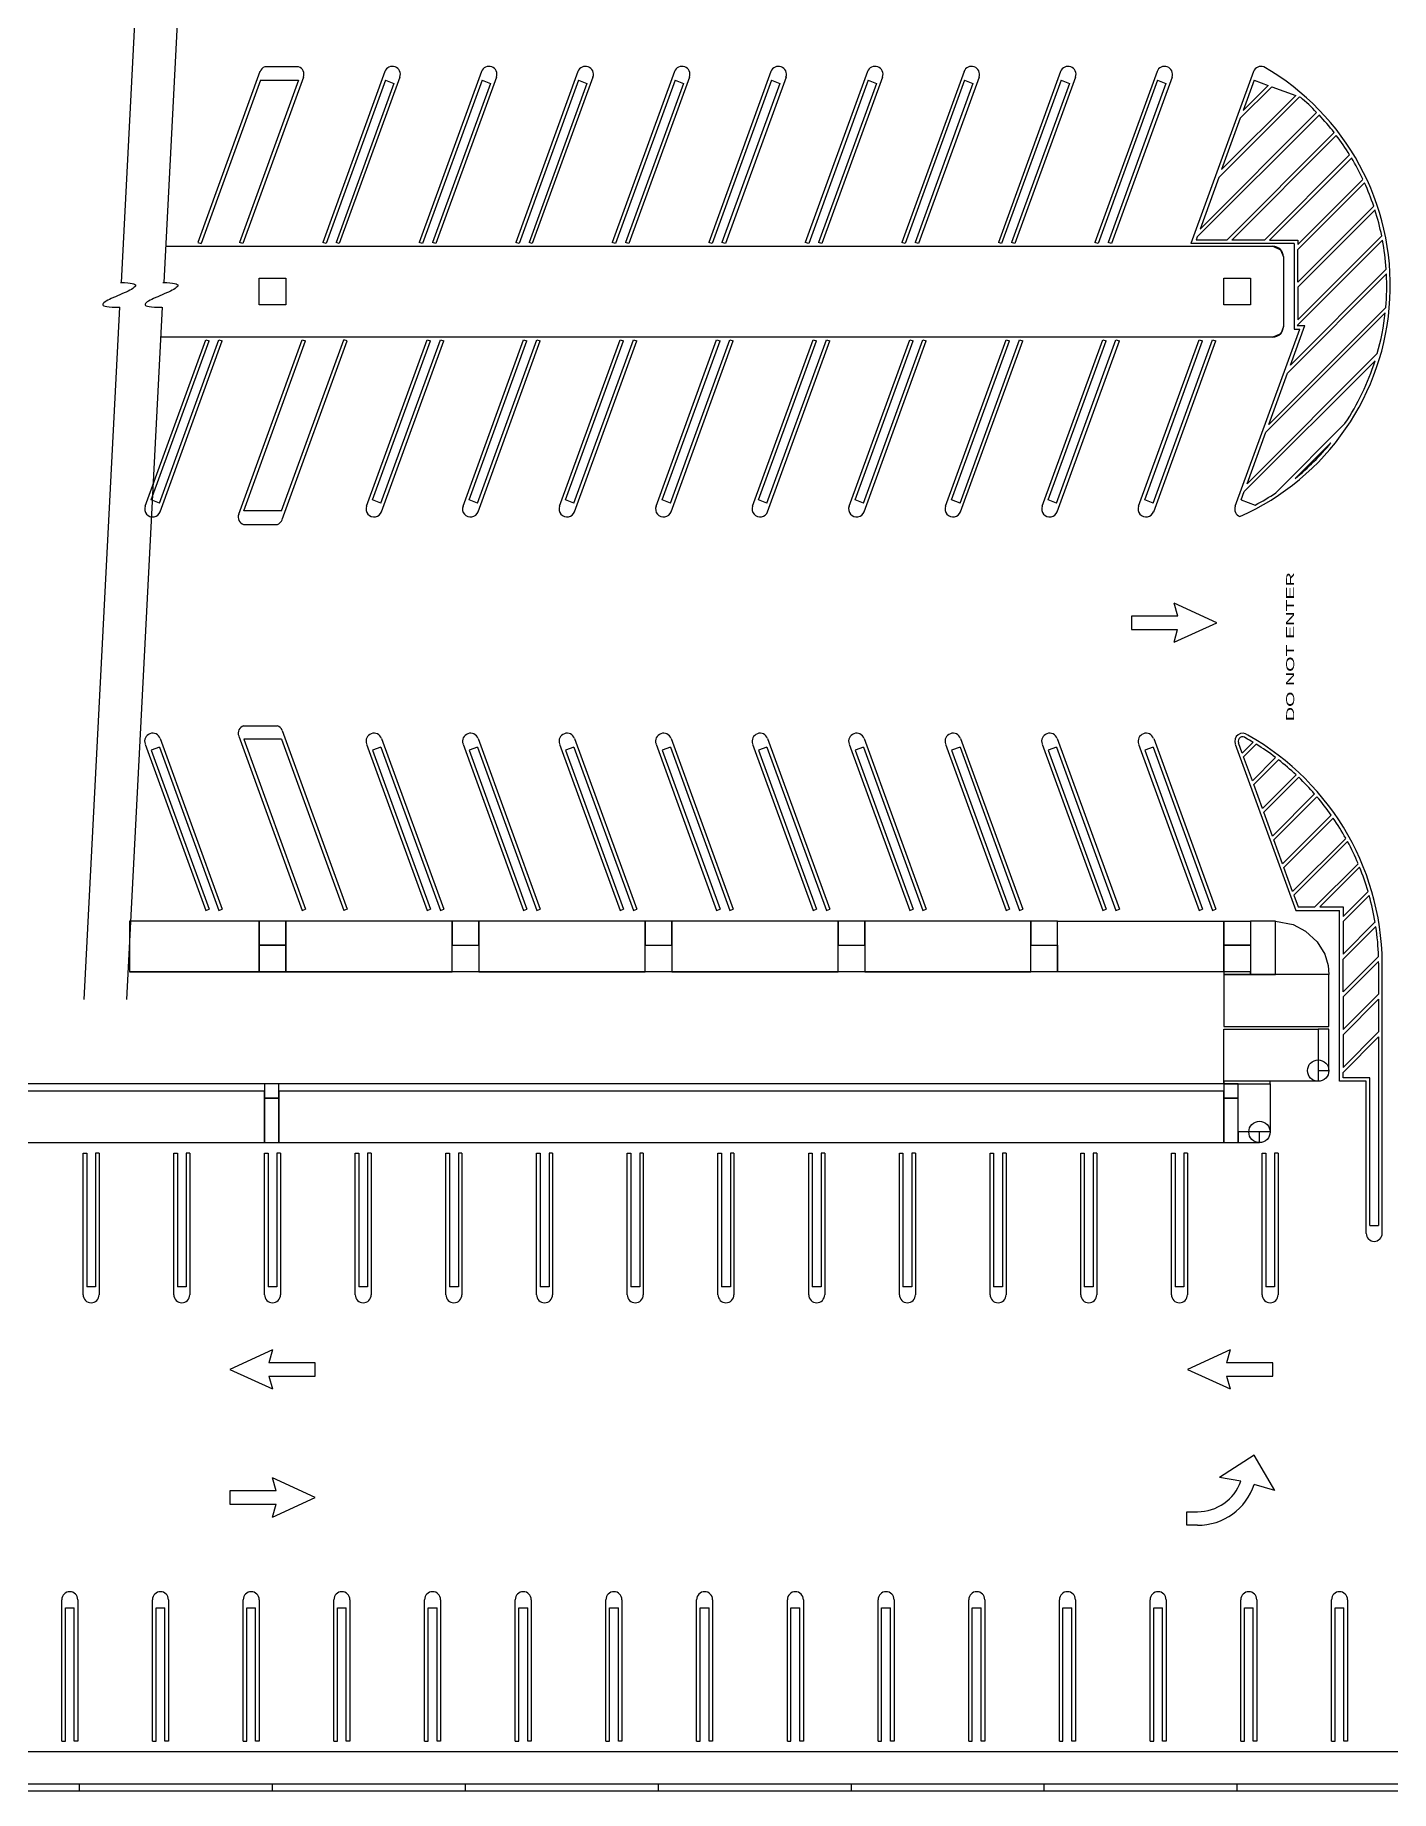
# Model space of a CAD drawing. Header units: inches. Extents: x -24 to 5079, y -276 to 4275.
# Drawn here: x 1509 to 3034, y -24 to 1951 of the extents above; entities that cross this region are included whole.
import ezdxf

# ---------------------------------------------------------------- set-up
doc = ezdxf.new("R2010")
doc.units = ezdxf.units.IN
doc.header["$LTSCALE"] = 10
doc.header["$MEASUREMENT"] = 0
for name, color, linetype in [('A-COLS', 5, 'CONTINUOUS'), ('A-FLOR', 3, 'CONTINUOUS'), ('A-WALL', 5, 'CONTINUOUS')]:
    doc.layers.add(name, color=color, linetype=linetype)
doc.styles.add('WDI-04', font='WDI-04.shx', dxfattribs={"width": 0.9})

msp = doc.modelspace()

# ---------------------------------------------------------------- linework, layer by layer
at = {"layer": 'A-COLS'}
for p, q in [((1761, 1647, 0.5), (1761, 1677, 0.5)), ((1761, 1677, 0.5), (1791, 1677, 0.5)), ((1791, 1677, 0.5), (1791, 1647, 0.5)), ((2846, 1647, 0.5), (2846, 1677, 0.5)), ((2846, 1677, 0.5), (2876, 1677, 0.5)), ((2876, 1677, 0.5), (2876, 1647, 0.5)), ((1791, 1647, 0.5), (1761, 1647, 0.5)), ((2876, 1647, 0.5), (2846, 1647, 0.5)), ((1791, 927, 0.5), (1761, 927, 0.5)), ((1761, 927, 0.5), (1761, 897, 0.5)), ((1791, 897, 0.5), (1791, 927, 0.5)), ((1978, 897, 0.5), (1978, 927, 0.5)), ((1978, 927, 0.5), (2008, 927, 0.5)), ((2008, 927, 0.5), (2008, 897, 0.5)), ((2195, 897, 0.5), (2195, 927, 0.5)), ((2195, 927, 0.5), (2225, 927, 0.5)), ((2225, 927, 0.5), (2225, 897, 0.5)), ((2412, 897, 0.5), (2412, 927, 0.5)), ((2412, 927, 0.5), (2442, 927, 0.5)), ((2442, 927, 0.5), (2442, 897, 0.5)), ((2629, 897, 0.5), (2629, 927, 0.5)), ((2629, 927, 0.5), (2659, 927, 0.5)), ((2659, 927, 0.5), (2659, 897, 0.5)), ((2846, 897, 0.5), (2846, 927, 0.5)), ((2846, 927, 0.5), (2876, 927, 0.5)), ((2876, 927, 0.5), (2876, 897, 0.5)), ((1761, 897, 0.5), (1791, 897, 0.5)), ((2008, 897, 0.5), (1978, 897, 0.5)), ((2225, 897, 0.5), (2195, 897, 0.5)), ((2442, 897, 0.5), (2412, 897, 0.5)), ((2659, 897, 0.5), (2629, 897, 0.5)), ((2876, 897, 0.5), (2846, 897, 0.5)), ((1783, 771, 0.5), (1767, 771, 0.5)), ((1767, 771, 0.5), (1767, 755, 0.5)), ((1783, 771, 0.5), (1767, 771, 0.5)), ((1767, 771, 0.5), (1767, 755, 0.5)), ((1783, 755, 0.5), (1783, 771, 0.5)), ((1783, 755, 0.5), (1783, 771, 0.5)), ((2862, 771, 0.5), (2846, 771, 0.5)), ((2846, 771, 0.5), (2846, 755, 0.5)), ((2862, 771, 0.5), (2846, 771, 0.5)), ((2846, 771, 0.5), (2846, 755, 0.5)), ((2862, 755, 0.5), (2862, 771, 0.5)), ((2862, 755, 0.5), (2862, 771, 0.5)), ((1767, 755, 0.5), (1783, 755, 0.5)), ((1767, 755, 0.5), (1783, 755, 0.5)), ((2846, 755, 0.5), (2862, 755, 0.5)), ((2846, 755, 0.5), (2862, 755, 0.5))]:
    msp.add_line(p, q, dxfattribs=at)
at = {"layer": 'A-FLOR'}
for p, q in [((1645.4, 2442.6, 0.5), (1605.8, 1672.3, 0.5)), ((1693.3, 2441.1, 0.5), (1653.8, 1672.2, 0.5)), ((1761.9, 1909.5, 0.5), (1692, 1717.4, 0.5)), ((1762.6, 1899.7, 0.5), (1695.8, 1716, 0.5)), ((1805.2, 1899.7, 0.5), (1738.8, 1717.4, 0.5)), ((1810.8, 1903.3, 0.5), (1742.6, 1716, 0.5)), ((1762.6, 1899.7, 0.5), (1805.2, 1899.7, 0.5)), ((1805.4, 1914.9, 0.5), (1767.3, 1914.9, 0.5)), ((1902.4, 1909.5, 0.5), (1832.5, 1717.4, 0.5)), ((1903.1, 1899.7, 0.5), (1836.2, 1716, 0.5)), ((1912.5, 1896.2, 0.5), (1847.4, 1717.4, 0.5)), ((1919.3, 1903.3, 0.5), (1851.1, 1716, 0.5)), ((1903.1, 1899.7, 0.5), (1912.5, 1896.2, 0.5)), ((2010.9, 1909.5, 0.5), (1941, 1717.4, 0.5)), ((2011.6, 1899.7, 0.5), (1944.8, 1716, 0.5)), ((2021, 1896.2, 0.5), (1955.9, 1717.4, 0.5)), ((2027.8, 1903.3, 0.5), (1959.7, 1716, 0.5)), ((2011.6, 1899.7, 0.5), (2021, 1896.2, 0.5)), ((2119.5, 1909.5, 0.5), (2049.6, 1717.4, 0.5)), ((2120.2, 1899.7, 0.5), (2053.3, 1716, 0.5)), ((2129.6, 1896.2, 0.5), (2064.5, 1717.4, 0.5)), ((2136.4, 1903.3, 0.5), (2068.2, 1716, 0.5)), ((2120.2, 1899.7, 0.5), (2129.6, 1896.2, 0.5)), ((2228, 1909.5, 0.5), (2158.1, 1717.4, 0.5)), ((2228.7, 1899.7, 0.5), (2161.9, 1716, 0.5)), ((2238.1, 1896.2, 0.5), (2173, 1717.4, 0.5)), ((2244.9, 1903.3, 0.5), (2176.8, 1716, 0.5)), ((2228.7, 1899.7, 0.5), (2238.1, 1896.2, 0.5)), ((2336.6, 1909.5, 0.5), (2266.7, 1717.4, 0.5)), ((2337.3, 1899.7, 0.5), (2270.4, 1716, 0.5)), ((2346.7, 1896.2, 0.5), (2281.5, 1717.4, 0.5)), ((2353.5, 1903.3, 0.5), (2285.3, 1716, 0.5)), ((2337.3, 1899.7, 0.5), (2346.7, 1896.2, 0.5)), ((2445.1, 1909.5, 0.5), (2375.2, 1717.4, 0.5)), ((2445.8, 1899.7, 0.5), (2379, 1716, 0.5)), ((2455.2, 1896.2, 0.5), (2390.1, 1717.4, 0.5)), ((2462, 1903.3, 0.5), (2393.9, 1716, 0.5)), ((2445.8, 1899.7, 0.5), (2455.2, 1896.2, 0.5)), ((2553.7, 1909.5, 0.5), (2483.7, 1717.4, 0.5)), ((2554.3, 1899.7, 0.5), (2487.5, 1716, 0.5)), ((2563.7, 1896.2, 0.5), (2498.6, 1717.4, 0.5)), ((2570.6, 1903.3, 0.5), (2502.4, 1716, 0.5)), ((2554.3, 1899.7, 0.5), (2563.7, 1896.2, 0.5)), ((2662.2, 1909.5, 0.5), (2592.3, 1717.4, 0.5)), ((2662.9, 1899.7, 0.5), (2596, 1716, 0.5)), ((2672.3, 1896.2, 0.5), (2607.2, 1717.4, 0.5)), ((2679.1, 1903.3, 0.5), (2610.9, 1716, 0.5)), ((2662.9, 1899.7, 0.5), (2672.3, 1896.2, 0.5)), ((2770.8, 1909.5, 0.5), (2700.8, 1717.4, 0.5)), ((2771.4, 1899.7, 0.5), (2704.6, 1716, 0.5)), ((2780.8, 1896.2, 0.5), (2715.7, 1717.4, 0.5)), ((2787.7, 1903.3, 0.5), (2719.5, 1716, 0.5)), ((2771.4, 1899.7, 0.5), (2780.8, 1896.2, 0.5)), ((2879.3, 1909.5, 0.5), (2808.9, 1716, 0.5)), ((2880, 1899.7, 0.5), (2867.7, 1865.9, 0.5)), ((2880, 1899.7, 0.5), (2895.7, 1893.9, 0.5)), ((2840.2, 1790.3, 0.5), (2931, 1881.1, 0.5)), ((2843.4, 1799.2, 0.5), (2926.9, 1882.6, 0.5)), ((2899.9, 1892.4, 0.5), (2864.4, 1857, 0.5)), ((2895.7, 1893.9, 0.5), (2867.7, 1865.9, 0.5)), ((2899.9, 1892.4, 0.5), (2926.9, 1882.6, 0.5)), ((2931, 1881.1, 0.5), (2932.1, 1880.7, 0.5)), ((2953, 1860.6, 0.5), (2815.9, 1723.6, 0.5)), ((2950.2, 1863.6, 0.5), (2819.1, 1732.4, 0.5)), ((2864.4, 1857, 0.5), (2843.4, 1799.2, 0.5)), ((2970, 1840.9, 0.5), (2849.1, 1720, 0.5)), ((2972.4, 1837.6, 0.5), (2854.8, 1720, 0.5)), ((2987.4, 1815.8, 0.5), (2891.5, 1720, 0.5)), ((2989.5, 1812.3, 0.5), (2897.2, 1720, 0.5)), ((2840.2, 1790.3, 0.5), (2819.1, 1732.4, 0.5)), ((3002.3, 1788.3, 0.5), (2929, 1715, 0.5)), ((3004.1, 1784.5, 0.5), (2929, 1709.4, 0.5)), ((3014.5, 1758.1, 0.5), (2929, 1672.6, 0.5)), ((3015.9, 1753.8, 0.5), (2929, 1667, 0.5)), ((2815.9, 1723.6, 0.5), (2814.6, 1720, 0.5)), ((2849.1, 1720, 0.5), (2814.6, 1720, 0.5)), ((2891.5, 1720, 0.5), (2854.8, 1720, 0.5)), ((2897.2, 1720, 0.5), (2929, 1720, 0.5)), ((3024.4, 1719.9, 0.5), (2928.5, 1624, 0.5)), ((3023.5, 1724.6, 0.5), (2929, 1630.2, 0.5)), ((2929, 1720, 0.5), (2929, 1715, 0.5)), ((1656.4, 1713, 0.5), (2901, 1713, 0.5)), ((1692, 1717.4, 0.5), (1695.8, 1716, 0.5)), ((1742.6, 1716, 0.5), (1738.8, 1717.4, 0.5)), ((1836.2, 1716, 0.5), (1832.5, 1717.4, 0.5)), ((1851.1, 1716, 0.5), (1847.4, 1717.4, 0.5)), ((1944.8, 1716, 0.5), (1941, 1717.4, 0.5)), ((1959.7, 1716, 0.5), (1955.9, 1717.4, 0.5)), ((2053.3, 1716, 0.5), (2049.6, 1717.4, 0.5)), ((2068.2, 1716, 0.5), (2064.5, 1717.4, 0.5)), ((2161.9, 1716, 0.5), (2158.1, 1717.4, 0.5)), ((2176.8, 1716, 0.5), (2173, 1717.4, 0.5)), ((2270.4, 1716, 0.5), (2266.7, 1717.4, 0.5)), ((2285.3, 1716, 0.5), (2281.5, 1717.4, 0.5)), ((2379, 1716, 0.5), (2375.2, 1717.4, 0.5)), ((2393.9, 1716, 0.5), (2390.1, 1717.4, 0.5)), ((2487.5, 1716, 0.5), (2483.7, 1717.4, 0.5)), ((2502.4, 1716, 0.5), (2498.6, 1717.4, 0.5)), ((2596, 1716, 0.5), (2592.3, 1717.4, 0.5)), ((2610.9, 1716, 0.5), (2607.2, 1717.4, 0.5)), ((2704.6, 1716, 0.5), (2700.8, 1717.4, 0.5)), ((2719.5, 1716, 0.5), (2715.7, 1717.4, 0.5)), ((2925, 1716, 0.5), (2808.9, 1716, 0.5)), ((2901, 1713, 0.5), (2909.6, 1709, 0.5)), ((2909.6, 1709, 0.5), (2913, 1701, 0.5)), ((2913, 1701, 0.5), (2913, 1623, 0.5)), ((2913, 1701, 0.5), (2913, 1623, 0.5)), ((2925, 1716, 0.5), (2925, 1620, 0.5)), ((2929, 1672.6, 0.5), (2929, 1709.4, 0.5)), ((3028.8, 1681.9, 0.5), (2917.4, 1570.5, 0.5)), ((3028.5, 1687.3, 0.5), (2920.7, 1579.4, 0.5)), ((2929, 1667, 0.5), (2929, 1630.2, 0.5)), ((1564.3, 865.8, 0.5), (1604.4, 1644.5, 0.5)), ((1612.3, 865.8, 0.5), (1652.4, 1644.5, 0.5)), ((2896.4, 1512.7, 0.5), (3028, 1644.3, 0.5)), ((2858.6, 1420.7, 0.5), (2931.2, 1620, 0.5)), ((2893.2, 1503.8, 0.5), (3027.4, 1638.1, 0.5)), ((2913, 1623, 0.5), (2909.9, 1614.7, 0.5)), ((2920.7, 1579.4, 0.5), (2936.9, 1624, 0.5)), ((2925, 1620, 0.5), (2931.2, 1620, 0.5)), ((2928.5, 1624, 0.5), (2936.9, 1624, 0.5)), ((1632.7, 1420.7, 0.5), (1700.9, 1608, 0.5)), ((1639.5, 1427.8, 0.5), (1704.6, 1606.6, 0.5)), ((1648.9, 1424.3, 0.5), (1715.8, 1608, 0.5)), ((1649.6, 1414.5, 0.5), (1719.5, 1606.6, 0.5)), ((2901, 1611, 0.5), (1651.2, 1611, 0.5)), ((1700.9, 1608, 0.5), (1704.6, 1606.6, 0.5)), ((1715.8, 1608, 0.5), (1719.5, 1606.6, 0.5)), ((1738, 1411.7, 0.5), (1809.4, 1608, 0.5)), ((1743.6, 1415.4, 0.5), (1813.2, 1606.6, 0.5)), ((1786.1, 1415.4, 0.5), (1856.2, 1608, 0.5)), ((1786.8, 1405.6, 0.5), (1860, 1606.6, 0.5)), ((1809.4, 1608, 0.5), (1813.2, 1606.6, 0.5)), ((1860, 1606.6, 0.5), (1856.2, 1608, 0.5)), ((1881.7, 1420.7, 0.5), (1949.9, 1608, 0.5)), ((1888.6, 1427.8, 0.5), (1953.7, 1606.6, 0.5)), ((1897.9, 1424.3, 0.5), (1964.8, 1608, 0.5)), ((1898.6, 1414.5, 0.5), (1968.6, 1606.6, 0.5)), ((1949.9, 1608, 0.5), (1953.7, 1606.6, 0.5)), ((1964.8, 1608, 0.5), (1968.6, 1606.6, 0.5)), ((1990.3, 1420.7, 0.5), (2058.4, 1608, 0.5)), ((1997.1, 1427.8, 0.5), (2062.2, 1606.6, 0.5)), ((2006.5, 1424.3, 0.5), (2073.3, 1608, 0.5)), ((2007.2, 1414.5, 0.5), (2077.1, 1606.6, 0.5)), ((2058.4, 1608, 0.5), (2062.2, 1606.6, 0.5)), ((2073.3, 1608, 0.5), (2077.1, 1606.6, 0.5)), ((2098.8, 1420.7, 0.5), (2167, 1608, 0.5)), ((2105.6, 1427.8, 0.5), (2170.7, 1606.6, 0.5)), ((2115, 1424.3, 0.5), (2181.9, 1608, 0.5)), ((2115.7, 1414.5, 0.5), (2185.6, 1606.6, 0.5)), ((2167, 1608, 0.5), (2170.7, 1606.6, 0.5)), ((2181.9, 1608, 0.5), (2185.6, 1606.6, 0.5)), ((2207.4, 1420.7, 0.5), (2275.5, 1608, 0.5)), ((2214.2, 1427.8, 0.5), (2279.3, 1606.6, 0.5)), ((2223.6, 1424.3, 0.5), (2290.4, 1608, 0.5)), ((2224.3, 1414.5, 0.5), (2294.2, 1606.6, 0.5)), ((2275.5, 1608, 0.5), (2279.3, 1606.6, 0.5)), ((2290.4, 1608, 0.5), (2294.2, 1606.6, 0.5)), ((2315.9, 1420.7, 0.5), (2384.1, 1608, 0.5)), ((2322.7, 1427.8, 0.5), (2387.8, 1606.6, 0.5)), ((2332.1, 1424.3, 0.5), (2399, 1608, 0.5)), ((2332.8, 1414.5, 0.5), (2402.7, 1606.6, 0.5)), ((2384.1, 1608, 0.5), (2387.8, 1606.6, 0.5)), ((2399, 1608, 0.5), (2402.7, 1606.6, 0.5)), ((2424.4, 1420.7, 0.5), (2492.6, 1608, 0.5)), ((2431.3, 1427.8, 0.5), (2496.4, 1606.6, 0.5)), ((2440.7, 1424.3, 0.5), (2507.5, 1608, 0.5)), ((2441.4, 1414.5, 0.5), (2511.3, 1606.6, 0.5)), ((2492.6, 1608, 0.5), (2496.4, 1606.6, 0.5)), ((2507.5, 1608, 0.5), (2511.3, 1606.6, 0.5)), ((2533, 1420.7, 0.5), (2601.2, 1608, 0.5)), ((2539.8, 1427.8, 0.5), (2604.9, 1606.6, 0.5)), ((2549.2, 1424.3, 0.5), (2616.1, 1608, 0.5)), ((2549.9, 1414.5, 0.5), (2619.8, 1606.6, 0.5)), ((2601.2, 1608, 0.5), (2604.9, 1606.6, 0.5)), ((2616.1, 1608, 0.5), (2619.8, 1606.6, 0.5)), ((2641.5, 1420.7, 0.5), (2709.7, 1608, 0.5)), ((2648.4, 1427.8, 0.5), (2713.5, 1606.6, 0.5)), ((2657.8, 1424.3, 0.5), (2724.6, 1608, 0.5)), ((2658.5, 1414.5, 0.5), (2728.4, 1606.6, 0.5)), ((2709.7, 1608, 0.5), (2713.5, 1606.6, 0.5)), ((2724.6, 1608, 0.5), (2728.4, 1606.6, 0.5)), ((2750.1, 1420.7, 0.5), (2818.3, 1608, 0.5)), ((2756.9, 1427.8, 0.5), (2822, 1606.6, 0.5)), ((2766.3, 1424.3, 0.5), (2833.2, 1608, 0.5)), ((2767, 1414.5, 0.5), (2836.9, 1606.6, 0.5)), ((2818.3, 1608, 0.5), (2822, 1606.6, 0.5)), ((2833.2, 1608, 0.5), (2836.9, 1606.6, 0.5)), ((2909.9, 1614.7, 0.5), (2901, 1611, 0.5)), ((3016, 1584.3, 0.5), (2868.9, 1437.1, 0.5)), ((3018.5, 1592.4, 0.5), (2872.1, 1446, 0.5)), ((2896.4, 1512.7, 0.5), (2917.4, 1570.5, 0.5)), ((2872.1, 1446, 0.5), (2893.2, 1503.8, 0.5)), ((2904.4, 1435.9, 0.5), (2982.1, 1513.6, 0.5)), ((2926.1, 1451.9, 0.5), (2966.1, 1491.9, 0.5)), ((1648.9, 1424.3, 0.5), (1639.5, 1427.8, 0.5)), ((1897.9, 1424.3, 0.5), (1888.6, 1427.8, 0.5)), ((2006.5, 1424.3, 0.5), (1997.1, 1427.8, 0.5)), ((2115, 1424.3, 0.5), (2105.6, 1427.8, 0.5)), ((2223.6, 1424.3, 0.5), (2214.2, 1427.8, 0.5)), ((2332.1, 1424.3, 0.5), (2322.7, 1427.8, 0.5)), ((2440.7, 1424.3, 0.5), (2431.3, 1427.8, 0.5)), ((2549.2, 1424.3, 0.5), (2539.8, 1427.8, 0.5)), ((2657.8, 1424.3, 0.5), (2648.4, 1427.8, 0.5)), ((2766.3, 1424.3, 0.5), (2756.9, 1427.8, 0.5)), ((2865.5, 1427.8, 0.5), (2868.9, 1437.1, 0.5)), ((2865.5, 1427.8, 0.5), (2881.3, 1422, 0.5)), ((1786.1, 1415.4, 0.5), (1743.6, 1415.4, 0.5)), ((1743.4, 1400.2, 0.5), (1781.4, 1400.2, 0.5)), ((2837.9, 1289.7, 0.5), (2790, 1311.7, 0.5)), ((2794, 1297.2, 0.5), (2790, 1311.7, 0.5)), ((2794, 1297.2, 0.5), (2741.9, 1297.2, 0.5)), ((2741.9, 1297.2, 0.5), (2741.9, 1282.2, 0.5)), ((2789.9, 1267.7, 0.5), (2837.9, 1289.7, 0.5)), ((2741.9, 1282.2, 0.5), (2793.9, 1282.2, 0.5)), ((2789.9, 1267.7, 0.5), (2793.9, 1282.2, 0.5)), ((1743.4, 1173.8, 0.5), (1781.4, 1173.8, 0.5)), ((1786.8, 1168.4, 0.5), (1860, 967.4, 0.5)), ((1632.7, 1153.3, 0.5), (1700.9, 966, 0.5)), ((1648.9, 1149.7, 0.5), (1639.5, 1146.2, 0.5)), ((1639.5, 1146.2, 0.5), (1704.6, 967.4, 0.5)), ((1648.9, 1149.7, 0.5), (1715.8, 966, 0.5)), ((1649.6, 1159.5, 0.5), (1719.5, 967.4, 0.5)), ((1738, 1162.3, 0.5), (1809.4, 966, 0.5)), ((1786.1, 1158.6, 0.5), (1743.6, 1158.6, 0.5)), ((1743.6, 1158.6, 0.5), (1813.2, 967.4, 0.5)), ((1786.1, 1158.6, 0.5), (1856.2, 966, 0.5)), ((1881.7, 1153.3, 0.5), (1949.9, 966, 0.5)), ((1897.9, 1149.7, 0.5), (1888.6, 1146.2, 0.5)), ((1888.6, 1146.2, 0.5), (1953.7, 967.4, 0.5)), ((1897.9, 1149.7, 0.5), (1964.8, 966, 0.5)), ((1898.6, 1159.5, 0.5), (1968.6, 967.4, 0.5)), ((1990.3, 1153.3, 0.5), (2058.4, 966, 0.5)), ((2006.5, 1149.7, 0.5), (1997.1, 1146.2, 0.5)), ((1997.1, 1146.2, 0.5), (2062.2, 967.4, 0.5)), ((2006.5, 1149.7, 0.5), (2073.3, 966, 0.5)), ((2007.2, 1159.5, 0.5), (2077.1, 967.4, 0.5)), ((2098.8, 1153.3, 0.5), (2167, 966, 0.5)), ((2115, 1149.7, 0.5), (2105.6, 1146.2, 0.5)), ((2105.6, 1146.2, 0.5), (2170.7, 967.4, 0.5)), ((2115, 1149.7, 0.5), (2181.9, 966, 0.5)), ((2115.7, 1159.5, 0.5), (2185.6, 967.4, 0.5)), ((2207.4, 1153.3, 0.5), (2275.5, 966, 0.5)), ((2223.6, 1149.7, 0.5), (2214.2, 1146.2, 0.5)), ((2214.2, 1146.2, 0.5), (2279.3, 967.4, 0.5)), ((2223.6, 1149.7, 0.5), (2290.4, 966, 0.5)), ((2224.3, 1159.5, 0.5), (2294.2, 967.4, 0.5)), ((2315.9, 1153.3, 0.5), (2384.1, 966, 0.5)), ((2332.1, 1149.7, 0.5), (2322.7, 1146.2, 0.5)), ((2322.7, 1146.2, 0.5), (2387.8, 967.4, 0.5)), ((2332.1, 1149.7, 0.5), (2399, 966, 0.5)), ((2332.8, 1159.5, 0.5), (2402.7, 967.4, 0.5)), ((2424.4, 1153.3, 0.5), (2492.6, 966, 0.5)), ((2440.7, 1149.7, 0.5), (2431.3, 1146.2, 0.5)), ((2431.3, 1146.2, 0.5), (2496.4, 967.4, 0.5)), ((2440.7, 1149.7, 0.5), (2507.5, 966, 0.5)), ((2441.4, 1159.5, 0.5), (2511.3, 967.4, 0.5)), ((2533, 1153.3, 0.5), (2601.2, 966, 0.5)), ((2549.2, 1149.7, 0.5), (2539.8, 1146.2, 0.5)), ((2539.8, 1146.2, 0.5), (2604.9, 967.4, 0.5)), ((2549.2, 1149.7, 0.5), (2616.1, 966, 0.5)), ((2549.9, 1159.5, 0.5), (2619.8, 967.4, 0.5)), ((2641.5, 1153.3, 0.5), (2709.7, 966, 0.5)), ((2657.8, 1149.7, 0.5), (2648.4, 1146.2, 0.5)), ((2648.4, 1146.2, 0.5), (2713.5, 967.4, 0.5)), ((2657.8, 1149.7, 0.5), (2724.6, 966, 0.5)), ((2658.5, 1159.5, 0.5), (2728.4, 967.4, 0.5)), ((2750.1, 1153.3, 0.5), (2818.3, 966, 0.5)), ((2766.3, 1149.7, 0.5), (2756.9, 1146.2, 0.5)), ((2756.9, 1146.2, 0.5), (2822, 967.4, 0.5)), ((2766.3, 1149.7, 0.5), (2833.2, 966, 0.5)), ((2767, 1159.5, 0.5), (2836.9, 967.4, 0.5)), ((2858.6, 1153.3, 0.5), (2926.8, 966, 0.5)), ((2866.7, 1143, 0.5), (2862.4, 1154.7, 0.5)), ((2866.7, 1143, 0.5), (2878.9, 1155.2, 0.5)), ((2868.2, 1138.8, 0.5), (2882.4, 1153, 0.5)), ((2878, 1111.9, 0.5), (2868.2, 1138.8, 0.5)), ((2878, 1111.9, 0.5), (2904.1, 1138, 0.5)), ((2879.5, 1107.7, 0.5), (2907.3, 1135.6, 0.5)), ((2889.3, 1080.8, 0.5), (2879.5, 1107.7, 0.5)), ((2927.2, 1118.6, 0.5), (2889.3, 1080.8, 0.5)), ((2930.1, 1115.9, 0.5), (2890.8, 1076.6, 0.5)), ((2948, 1097.1, 0.5), (2900.6, 1049.7, 0.5)), ((2950.6, 1094, 0.5), (2902.1, 1045.5, 0.5)), ((2900.6, 1049.7, 0.5), (2890.8, 1076.6, 0.5)), ((2966.7, 1073.3, 0.5), (2911.9, 1018.6, 0.5)), ((2969, 1070, 0.5), (2913.4, 1014.4, 0.5)), ((2983, 1047.2, 0.5), (2923.3, 987.5, 0.5)), ((2911.9, 1018.6, 0.5), (2902.1, 1045.5, 0.5)), ((2985, 1043.6, 0.5), (2924.8, 983.3, 0.5)), ((2923.3, 987.5, 0.5), (2913.4, 1014.4, 0.5)), ((2997, 1018.7, 0.5), (2948.2, 970, 0.5)), ((2998.6, 1014.7, 0.5), (2953.9, 970, 0.5)), ((3008.1, 987.5, 0.5), (2980, 959.3, 0.5)), ((2924.8, 983.3, 0.5), (2929.6, 970, 0.5)), ((2929.6, 970, 0.5), (2948.2, 970, 0.5)), ((2953.9, 970, 0.5), (2980, 970, 0.5)), ((3009.4, 983.1, 0.5), (2980, 953.7, 0.5)), ((2980, 970, 0.5), (2980, 959.3, 0.5)), ((1761, 954, 0.5), (1615, 954, 0.5)), ((1615, 954, 0.5), (1615, 897, 0.5)), ((1700.9, 966, 0.5), (1704.6, 967.4, 0.5)), ((1715.8, 966, 0.5), (1719.5, 967.4, 0.5)), ((1791, 954, 0.5), (1761, 954, 0.5)), ((1761, 954, 0.5), (1761, 927, 0.5)), ((1761, 897, 0.5), (1761, 954, 0.5)), ((1978, 954, 0.5), (1791, 954, 0.5)), ((1791, 954, 0.5), (1791, 897, 0.5)), ((1791, 927, 0.5), (1791, 954, 0.5)), ((1809.4, 966, 0.5), (1813.2, 967.4, 0.5)), ((1860, 967.4, 0.5), (1856.2, 966, 0.5)), ((1949.9, 966, 0.5), (1953.7, 967.4, 0.5)), ((1964.8, 966, 0.5), (1968.6, 967.4, 0.5)), ((2008, 954, 0.5), (1978, 954, 0.5)), ((1978, 954, 0.5), (1978, 927, 0.5)), ((1978, 897, 0.5), (1978, 954, 0.5)), ((2195, 954, 0.5), (2008, 954, 0.5)), ((2008, 954, 0.5), (2008, 897, 0.5)), ((2008, 927, 0.5), (2008, 954, 0.5)), ((2058.4, 966, 0.5), (2062.2, 967.4, 0.5)), ((2073.3, 966, 0.5), (2077.1, 967.4, 0.5)), ((2167, 966, 0.5), (2170.7, 967.4, 0.5)), ((2181.9, 966, 0.5), (2185.6, 967.4, 0.5)), ((2225, 954, 0.5), (2195, 954, 0.5)), ((2195, 954, 0.5), (2195, 927, 0.5)), ((2195, 897, 0.5), (2195, 954, 0.5)), ((2412, 954, 0.5), (2225, 954, 0.5)), ((2225, 954, 0.5), (2225, 897, 0.5)), ((2225, 927, 0.5), (2225, 954, 0.5)), ((2275.5, 966, 0.5), (2279.3, 967.4, 0.5)), ((2290.4, 966, 0.5), (2294.2, 967.4, 0.5)), ((2384.1, 966, 0.5), (2387.8, 967.4, 0.5)), ((2399, 966, 0.5), (2402.7, 967.4, 0.5)), ((2442, 954, 0.5), (2412, 954, 0.5)), ((2412, 954, 0.5), (2412, 927, 0.5)), ((2412, 897, 0.5), (2412, 954, 0.5)), ((2629, 954, 0.5), (2442, 954, 0.5)), ((2442, 954, 0.5), (2442, 897, 0.5)), ((2442, 927, 0.5), (2442, 954, 0.5)), ((2492.6, 966, 0.5), (2496.4, 967.4, 0.5)), ((2507.5, 966, 0.5), (2511.3, 967.4, 0.5)), ((2601.2, 966, 0.5), (2604.9, 967.4, 0.5)), ((2616.1, 966, 0.5), (2619.8, 967.4, 0.5)), ((2659, 954, 0.5), (2629, 954, 0.5)), ((2629, 954, 0.5), (2629, 927, 0.5)), ((2629, 897, 0.5), (2629, 954, 0.5)), ((2659, 927, 0.5), (2659, 954, 0.5)), ((2659, 954, 0.5), (2846, 954, 0.5)), ((2659, 897, 0.5), (2659, 954, 0.5)), ((2709.7, 966, 0.5), (2713.5, 967.4, 0.5)), ((2724.6, 966, 0.5), (2728.4, 967.4, 0.5)), ((2818.3, 966, 0.5), (2822, 967.4, 0.5)), ((2833.2, 966, 0.5), (2836.9, 967.4, 0.5)), ((2846, 954, 0.5), (2846, 897, 0.5)), ((2846, 927, 0.5), (2846, 954, 0.5)), ((2846, 954, 0.5), (2876, 954, 0.5)), ((2904, 954, 0.5), (2876, 954, 0.5)), ((2876, 954, 0.5), (2876, 894, 0.5)), ((2876, 954, 0.5), (2876, 927, 0.5)), ((2904, 894, 0.5), (2904, 954, 0.5)), ((2904, 954, 0.5), (2923.8, 950.4, 0.5)), ((2904, 894, 0.5), (2904, 954, 0.5)), ((2923.8, 950.4, 0.5), (2937.9, 943, 0.5)), ((2926.8, 966, 0.5), (2976, 966, 0.5)), ((2976, 774, 0.5), (2976, 966, 0.5)), ((2980, 953.7, 0.5), (2980, 916.9, 0.5)), ((3015.9, 952.8, 0.5), (2980, 916.9, 0.5)), ((3016.7, 947.9, 0.5), (2980, 911.3, 0.5)), ((2937.9, 943, 0.5), (2950.7, 931, 0.5)), ((2950.7, 931, 0.5), (2959.4, 916.9, 0.5)), ((1761, 927, 0.5), (1791, 927, 0.5)), ((1978, 927, 0.5), (2008, 927, 0.5)), ((2195, 927, 0.5), (2225, 927, 0.5)), ((2412, 927, 0.5), (2442, 927, 0.5)), ((2629, 927, 0.5), (2659, 927, 0.5)), ((2876, 927, 0.5), (2846, 927, 0.5)), ((2959.4, 916.9, 0.5), (2963.4, 904.1, 0.5)), ((3019.7, 914.2, 0.5), (2980, 874.5, 0.5)), ((2980, 874.5, 0.5), (2980, 911.3, 0.5)), ((2980, 868.8, 0.5), (3019.9, 908.7, 0.5)), ((2846, 897, 0.5), (1615, 897, 0.5)), ((1615, 897, 0.5), (1761, 897, 0.5)), ((1791, 897, 0.5), (1978, 897, 0.5)), ((2008, 897, 0.5), (2195, 897, 0.5)), ((2225, 897, 0.5), (2412, 897, 0.5)), ((2442, 897, 0.5), (2629, 897, 0.5)), ((2846, 897, 0.5), (2659, 897, 0.5)), ((2846, 897, 0.5), (2846, 835.5, 0.5)), ((2876, 897, 0.5), (2846, 897, 0.5)), ((2846, 897, 0.5), (2846, 894, 0.5)), ((2964, 894, 0.5), (2846, 894, 0.5)), ((2846, 894, 0.5), (2846, 835.5, 0.5)), ((2846, 894, 0.5), (2876, 894, 0.5)), ((2876, 894, 0.5), (2876, 897, 0.5)), ((2876, 894, 0.5), (2904, 894, 0.5)), ((2964, 894, 0.5), (2904, 894, 0.5)), ((2963.4, 904.1, 0.5), (2964, 894, 0.5)), ((2964, 835.5, 0.5), (2964, 894, 0.5)), ((3020, 897, 0.5), (3020, 872.1, 0.5)), ((3024, 603, 0.5), (3024, 897, 0.5)), ((3020, 872.1, 0.5), (2980, 832.1, 0.5)), ((2980, 868.8, 0.5), (2980, 832.1, 0.5)), ((3020, 866.4, 0.5), (2980, 826.4, 0.5)), ((3020, 866.4, 0.5), (3020, 829.6, 0.5)), ((2846, 835.5, 0.5), (2964, 835.5, 0.5)), ((2846, 771, 0.5), (2846, 832.5, 0.5)), ((2846, 774, 0.5), (2846, 832.5, 0.5)), ((2846, 832.5, 0.5), (2952, 832.5, 0.5)), ((2952, 832.5, 0.5), (2952, 774, 0.5)), ((2964, 832.5, 0.5), (2952, 832.5, 0.5)), ((2952, 832.5, 0.5), (2952, 786, 0.5)), ((2964, 786, 0.5), (2964, 832.5, 0.5)), ((2980, 789.6, 0.5), (3020, 829.6, 0.5)), ((2980, 826.4, 0.5), (2980, 789.6, 0.5)), ((2980, 784, 0.5), (3020, 824, 0.5)), ((3020, 824, 0.5), (3020, 612, 0.5)), ((2846, 771, 0.5), (742, 771, 0.5)), ((2898, 774, 0.5), (2846, 774, 0.5)), ((2846, 774, 0.5), (2846, 771, 0.5)), ((2952, 774, 0.5), (2846, 774, 0.5)), ((2846, 771, 0.5), (2898, 771, 0.5)), ((2862, 717, 0.5), (2862, 771, 0.5)), ((2862, 771, 0.5), (2898, 771, 0.5)), ((2898, 771, 0.5), (2898, 774, 0.5)), ((2898, 771, 0.5), (2898, 717, 0.5)), ((2952, 786, 0.5), (2964, 786, 0.5)), ((3006, 774, 0.5), (2976, 774, 0.5)), ((2980, 778, 0.5), (2980, 784, 0.5)), ((3010, 778, 0.5), (2980, 778, 0.5)), ((3006, 603, 0.5), (3006, 774, 0.5)), ((3010, 612, 0.5), (3010, 778, 0.5)), ((1767, 763, 0.5), (916, 763, 0.5)), ((1767, 705, 0.5), (1767, 763, 0.5)), ((1783, 755, 0.5), (1767, 755, 0.5)), ((1767, 755, 0.5), (1767, 705, 0.5)), ((2846, 763, 0.5), (1783, 763, 0.5)), ((1783, 763, 0.5), (1783, 705, 0.5)), ((1783, 705, 0.5), (1783, 755, 0.5)), ((2846, 705, 0.5), (2846, 763, 0.5)), ((2862, 755, 0.5), (2846, 755, 0.5)), ((2846, 755, 0.5), (2846, 705, 0.5)), ((2862, 705, 0.5), (2862, 755, 0.5)), ((2886, 717, 0.5), (2862, 717, 0.5)), ((2862, 717, 0.5), (2862, 705, 0.5)), ((2898, 717, 0.5), (2862, 717, 0.5)), ((2886, 705, 0.5), (2886, 717, 0.5)), ((916, 705, 0.5), (1767, 705, 0.5)), ((1563, 693, 0.5), (1567, 693, 0.5)), ((1563, 534, 0.5), (1563, 693, 0.5)), ((1567, 693, 0.5), (1567, 543, 0.5)), ((1577, 693, 0.5), (1577, 543, 0.5)), ((1581, 693, 0.5), (1577, 693, 0.5)), ((1581, 693, 0.5), (1581, 534, 0.5)), ((1665, 693, 0.5), (1669, 693, 0.5)), ((1665, 534, 0.5), (1665, 693, 0.5)), ((1669, 693, 0.5), (1669, 543, 0.5)), ((1679, 693, 0.5), (1679, 543, 0.5)), ((1683, 693, 0.5), (1679, 693, 0.5)), ((1683, 693, 0.5), (1683, 534, 0.5)), ((1767, 705, 0.5), (1783, 705, 0.5)), ((1767, 693, 0.5), (1771, 693, 0.5)), ((1767, 534, 0.5), (1767, 693, 0.5)), ((1771, 693, 0.5), (1771, 543, 0.5)), ((1781, 693, 0.5), (1781, 543, 0.5)), ((1785, 693, 0.5), (1781, 693, 0.5)), ((1783, 705, 0.5), (2846, 705, 0.5)), ((1785, 693, 0.5), (1785, 534, 0.5)), ((1869, 693, 0.5), (1873, 693, 0.5)), ((1869, 534, 0.5), (1869, 693, 0.5)), ((1873, 693, 0.5), (1873, 543, 0.5)), ((1883, 693, 0.5), (1883, 543, 0.5)), ((1887, 693, 0.5), (1883, 693, 0.5)), ((1887, 693, 0.5), (1887, 534, 0.5)), ((1971, 693, 0.5), (1975, 693, 0.5)), ((1971, 534, 0.5), (1971, 693, 0.5)), ((1975, 693, 0.5), (1975, 543, 0.5)), ((1985, 693, 0.5), (1985, 543, 0.5)), ((1989, 693, 0.5), (1985, 693, 0.5)), ((1989, 693, 0.5), (1989, 534, 0.5)), ((2073, 693, 0.5), (2077, 693, 0.5)), ((2073, 534, 0.5), (2073, 693, 0.5)), ((2077, 693, 0.5), (2077, 543, 0.5)), ((2087, 693, 0.5), (2087, 543, 0.5)), ((2091, 693, 0.5), (2087, 693, 0.5)), ((2091, 693, 0.5), (2091, 534, 0.5)), ((2175, 693, 0.5), (2179, 693, 0.5)), ((2175, 534, 0.5), (2175, 693, 0.5)), ((2179, 693, 0.5), (2179, 543, 0.5)), ((2189, 693, 0.5), (2189, 543, 0.5)), ((2193, 693, 0.5), (2189, 693, 0.5)), ((2193, 693, 0.5), (2193, 534, 0.5)), ((2277, 693, 0.5), (2281, 693, 0.5)), ((2277, 534, 0.5), (2277, 693, 0.5)), ((2281, 693, 0.5), (2281, 543, 0.5)), ((2291, 693, 0.5), (2291, 543, 0.5)), ((2295, 693, 0.5), (2291, 693, 0.5)), ((2295, 693, 0.5), (2295, 534, 0.5)), ((2379, 693, 0.5), (2383, 693, 0.5)), ((2379, 534, 0.5), (2379, 693, 0.5)), ((2383, 693, 0.5), (2383, 543, 0.5)), ((2393, 693, 0.5), (2393, 543, 0.5)), ((2397, 693, 0.5), (2393, 693, 0.5)), ((2397, 693, 0.5), (2397, 534, 0.5)), ((2481, 693, 0.5), (2485, 693, 0.5)), ((2481, 534, 0.5), (2481, 693, 0.5)), ((2485, 693, 0.5), (2485, 543, 0.5)), ((2495, 693, 0.5), (2495, 543, 0.5)), ((2499, 693, 0.5), (2495, 693, 0.5)), ((2499, 693, 0.5), (2499, 534, 0.5)), ((2583, 693, 0.5), (2587, 693, 0.5)), ((2583, 534, 0.5), (2583, 693, 0.5)), ((2587, 693, 0.5), (2587, 543, 0.5)), ((2597, 693, 0.5), (2597, 543, 0.5)), ((2601, 693, 0.5), (2597, 693, 0.5)), ((2601, 693, 0.5), (2601, 534, 0.5)), ((2685, 693, 0.5), (2689, 693, 0.5)), ((2685, 534, 0.5), (2685, 693, 0.5)), ((2689, 693, 0.5), (2689, 543, 0.5)), ((2699, 693, 0.5), (2699, 543, 0.5)), ((2703, 693, 0.5), (2699, 693, 0.5)), ((2703, 693, 0.5), (2703, 534, 0.5)), ((2787, 693, 0.5), (2791, 693, 0.5)), ((2787, 534, 0.5), (2787, 693, 0.5)), ((2791, 693, 0.5), (2791, 543, 0.5)), ((2801, 693, 0.5), (2801, 543, 0.5)), ((2805, 693, 0.5), (2801, 693, 0.5)), ((2805, 693, 0.5), (2805, 534, 0.5)), ((2846, 705, 0.5), (2862, 705, 0.5)), ((2862, 705, 0.5), (2886, 705, 0.5)), ((2889, 693, 0.5), (2893, 693, 0.5)), ((2889, 534, 0.5), (2889, 693, 0.5)), ((2893, 693, 0.5), (2893, 543, 0.5)), ((2903, 693, 0.5), (2903, 543, 0.5)), ((2907, 693, 0.5), (2903, 693, 0.5)), ((2907, 693, 0.5), (2907, 534, 0.5)), ((3010, 612, 0.5), (3020, 612, 0.5)), ((1577, 543, 0.5), (1567, 543, 0.5)), ((1679, 543, 0.5), (1669, 543, 0.5)), ((1781, 543, 0.5), (1771, 543, 0.5)), ((1883, 543, 0.5), (1873, 543, 0.5)), ((1985, 543, 0.5), (1975, 543, 0.5)), ((2087, 543, 0.5), (2077, 543, 0.5)), ((2189, 543, 0.5), (2179, 543, 0.5)), ((2291, 543, 0.5), (2281, 543, 0.5)), ((2393, 543, 0.5), (2383, 543, 0.5)), ((2495, 543, 0.5), (2485, 543, 0.5)), ((2597, 543, 0.5), (2587, 543, 0.5)), ((2699, 543, 0.5), (2689, 543, 0.5)), ((2801, 543, 0.5), (2791, 543, 0.5)), ((2903, 543, 0.5), (2893, 543, 0.5)), ((1776, 472, 0.5), (1728, 450, 0.5)), ((1776, 472, 0.5), (1772, 457.5, 0.5)), ((1824, 457.5, 0.5), (1772, 457.5, 0.5)), ((1824, 442.5, 0.5), (1824, 457.5, 0.5)), ((2853, 472, 0.5), (2805, 450, 0.5)), ((2853, 472, 0.5), (2849, 457.5, 0.5)), ((2901, 457.5, 0.5), (2849, 457.5, 0.5)), ((2901, 442.5, 0.5), (2901, 457.5, 0.5)), ((1728, 450, 0.5), (1775.9, 428, 0.5)), ((1771.9, 442.5, 0.5), (1775.9, 428, 0.5)), ((1771.9, 442.5, 0.5), (1824, 442.5, 0.5)), ((2805, 450, 0.5), (2852.9, 428, 0.5)), ((2848.9, 442.5, 0.5), (2852.9, 428, 0.5)), ((2848.9, 442.5, 0.5), (2901, 442.5, 0.5)), ((2880.2, 353.7, 0.5), (2841.2, 328.5, 0.5)), ((2903.2, 313.7, 0.5), (2880.2, 353.7, 0.5)), ((1824, 306, 0.5), (1776.1, 328, 0.5)), ((1780.1, 313.5, 0.5), (1776.1, 328, 0.5)), ((2865.1, 324.2, 0.5), (2841.2, 328.5, 0.5)), ((2903.2, 313.7, 0.5), (2880.2, 320.6, 0.5)), ((1780.1, 313.5, 0.5), (1728, 313.5, 0.5)), ((1728, 313.5, 0.5), (1728, 298.5, 0.5)), ((1728, 298.5, 0.5), (1780, 298.5, 0.5)), ((1776, 284, 0.5), (1824, 306, 0.5)), ((1776, 284, 0.5), (1780, 298.5, 0.5)), ((2804.2, 289.9, 0.5), (2816.2, 289.9, 0.5)), ((2804.2, 274.7, 0.5), (2804.2, 289.9, 0.5)), ((2816.4, 274.7, 0.5), (2804.2, 274.7, 0.5)), ((1539, 32, 0.5), (1539, 191, 0.5)), ((1543, 32, 0.5), (1543, 182, 0.5)), ((1543, 182, 0.5), (1553, 182, 0.5)), ((1553, 32, 0.5), (1553, 182, 0.5)), ((1557, 191, 0.5), (1557, 32, 0.5)), ((1641, 32, 0.5), (1641, 191, 0.5)), ((1645, 32, 0.5), (1645, 182, 0.5)), ((1645, 182, 0.5), (1655, 182, 0.5)), ((1655, 32, 0.5), (1655, 182, 0.5)), ((1659, 191, 0.5), (1659, 32, 0.5)), ((1743, 32, 0.5), (1743, 191, 0.5)), ((1747, 32, 0.5), (1747, 182, 0.5)), ((1747, 182, 0.5), (1757, 182, 0.5)), ((1757, 32, 0.5), (1757, 182, 0.5)), ((1761, 191, 0.5), (1761, 32, 0.5)), ((1845, 32, 0.5), (1845, 191, 0.5)), ((1849, 32, 0.5), (1849, 182, 0.5)), ((1849, 182, 0.5), (1859, 182, 0.5)), ((1859, 32, 0.5), (1859, 182, 0.5)), ((1863, 191, 0.5), (1863, 32, 0.5)), ((1947, 32, 0.5), (1947, 191, 0.5)), ((1951, 32, 0.5), (1951, 182, 0.5)), ((1951, 182, 0.5), (1961, 182, 0.5)), ((1961, 32, 0.5), (1961, 182, 0.5)), ((1965, 191, 0.5), (1965, 32, 0.5)), ((2049, 32, 0.5), (2049, 191, 0.5)), ((2053, 32, 0.5), (2053, 182, 0.5)), ((2053, 182, 0.5), (2063, 182, 0.5)), ((2063, 32, 0.5), (2063, 182, 0.5)), ((2067, 191, 0.5), (2067, 32, 0.5)), ((2151, 32, 0.5), (2151, 191, 0.5)), ((2155, 32, 0.5), (2155, 182, 0.5)), ((2155, 182, 0.5), (2165, 182, 0.5)), ((2165, 32, 0.5), (2165, 182, 0.5)), ((2169, 191, 0.5), (2169, 32, 0.5)), ((2253, 32, 0.5), (2253, 191, 0.5)), ((2257, 32, 0.5), (2257, 182, 0.5)), ((2257, 182, 0.5), (2267, 182, 0.5)), ((2267, 32, 0.5), (2267, 182, 0.5)), ((2271, 191, 0.5), (2271, 32, 0.5)), ((2355, 32, 0.5), (2355, 191, 0.5)), ((2359, 32, 0.5), (2359, 182, 0.5)), ((2359, 182, 0.5), (2369, 182, 0.5)), ((2369, 32, 0.5), (2369, 182, 0.5)), ((2373, 191, 0.5), (2373, 32, 0.5)), ((2457, 32, 0.5), (2457, 191, 0.5)), ((2461, 32, 0.5), (2461, 182, 0.5)), ((2461, 182, 0.5), (2471, 182, 0.5)), ((2471, 32, 0.5), (2471, 182, 0.5)), ((2475, 191, 0.5), (2475, 32, 0.5)), ((2559, 32, 0.5), (2559, 191, 0.5)), ((2563, 32, 0.5), (2563, 182, 0.5)), ((2563, 182, 0.5), (2573, 182, 0.5)), ((2573, 32, 0.5), (2573, 182, 0.5)), ((2577, 191, 0.5), (2577, 32, 0.5)), ((2661, 32, 0.5), (2661, 191, 0.5)), ((2665, 32, 0.5), (2665, 182, 0.5)), ((2665, 182, 0.5), (2675, 182, 0.5)), ((2675, 32, 0.5), (2675, 182, 0.5)), ((2679, 191, 0.5), (2679, 32, 0.5)), ((2763, 32, 0.5), (2763, 191, 0.5)), ((2767, 32, 0.5), (2767, 182, 0.5)), ((2767, 182, 0.5), (2777, 182, 0.5)), ((2777, 32, 0.5), (2777, 182, 0.5)), ((2781, 191, 0.5), (2781, 32, 0.5)), ((2865, 32, 0.5), (2865, 191, 0.5)), ((2869, 32, 0.5), (2869, 182, 0.5)), ((2869, 182, 0.5), (2879, 182, 0.5)), ((2879, 32, 0.5), (2879, 182, 0.5)), ((2883, 191, 0.5), (2883, 32, 0.5)), ((2967, 32, 0.5), (2967, 191, 0.5)), ((2971, 32, 0.5), (2971, 182, 0.5)), ((2971, 182, 0.5), (2981, 182, 0.5)), ((2981, 32, 0.5), (2981, 182, 0.5)), ((2985, 191, 0.5), (2985, 32, 0.5)), ((3320, 20, 0.5), (458, 20, 0.5)), ((1539, 32, 0.5), (1543, 32, 0.5)), ((1557, 32, 0.5), (1553, 32, 0.5)), ((1641, 32, 0.5), (1645, 32, 0.5)), ((1659, 32, 0.5), (1655, 32, 0.5)), ((1743, 32, 0.5), (1747, 32, 0.5)), ((1761, 32, 0.5), (1757, 32, 0.5)), ((1845, 32, 0.5), (1849, 32, 0.5)), ((1863, 32, 0.5), (1859, 32, 0.5)), ((1947, 32, 0.5), (1951, 32, 0.5)), ((1965, 32, 0.5), (1961, 32, 0.5)), ((2049, 32, 0.5), (2053, 32, 0.5)), ((2067, 32, 0.5), (2063, 32, 0.5)), ((2151, 32, 0.5), (2155, 32, 0.5)), ((2169, 32, 0.5), (2165, 32, 0.5)), ((2253, 32, 0.5), (2257, 32, 0.5)), ((2271, 32, 0.5), (2267, 32, 0.5)), ((2355, 32, 0.5), (2359, 32, 0.5)), ((2373, 32, 0.5), (2369, 32, 0.5)), ((2457, 32, 0.5), (2461, 32, 0.5)), ((2475, 32, 0.5), (2471, 32, 0.5)), ((2559, 32, 0.5), (2563, 32, 0.5)), ((2577, 32, 0.5), (2573, 32, 0.5)), ((2661, 32, 0.5), (2665, 32, 0.5)), ((2679, 32, 0.5), (2675, 32, 0.5)), ((2763, 32, 0.5), (2767, 32, 0.5)), ((2781, 32, 0.5), (2777, 32, 0.5)), ((2865, 32, 0.5), (2869, 32, 0.5)), ((2883, 32, 0.5), (2879, 32, 0.5)), ((2967, 32, 0.5), (2971, 32, 0.5)), ((2985, 32, 0.5), (2981, 32, 0.5)), ((458, -16, 0.5), (3320, -16, 0.5))]:
    msp.add_line(p, q, dxfattribs=at)
for points in [[(1605.2, 1672.3), (1609.5, 1672.2), (1613.1, 1672), (1616, 1671.7), (1618.3, 1671.3), (1620, 1670.8), (1621.1, 1670.2), (1621.8, 1669.6), (1622, 1668.9), (1621.8, 1668.1), (1621.1, 1667.3), (1620.2, 1666.5), (1618.9, 1665.6), (1617.3, 1664.6), (1615.5, 1663.6), (1613.5, 1662.6), (1611.3, 1661.6), (1609, 1660.6), (1606.6, 1659.5), (1604.2, 1658.4), (1601.7, 1657.4), (1599.3, 1656.3), (1597, 1655.3), (1594.7, 1654.2), (1592.6, 1653.2), (1590.7, 1652.3), (1589, 1651.3), (1587.6, 1650.4), (1586.4, 1649.5), (1585.6, 1648.7), (1585.1, 1648), (1585.1, 1647.3), (1585.5, 1646.6), (1586.4, 1646.1), (1587.8, 1645.6), (1589.8, 1645.2), (1592.4, 1644.9), (1595.6, 1644.7), (1599.5, 1644.6), (1604.1, 1644.6)], [(1652.8, 1672.3), (1657.1, 1672.2), (1660.6, 1672), (1663.6, 1671.7), (1665.9, 1671.3), (1667.6, 1670.8), (1668.7, 1670.2), (1669.4, 1669.6), (1669.6, 1668.9), (1669.4, 1668.1), (1668.7, 1667.3), (1667.8, 1666.5), (1666.5, 1665.6), (1664.9, 1664.6), (1663.1, 1663.6), (1661.1, 1662.6), (1658.9, 1661.6), (1656.6, 1660.6), (1654.2, 1659.5), (1651.8, 1658.4), (1649.3, 1657.4), (1646.9, 1656.3), (1644.6, 1655.3), (1642.3, 1654.2), (1640.2, 1653.2), (1638.3, 1652.3), (1636.6, 1651.3), (1635.2, 1650.4), (1634, 1649.5), (1633.2, 1648.7), (1632.7, 1648), (1632.7, 1647.3), (1633.1, 1646.6), (1634, 1646.1), (1635.4, 1645.6), (1637.4, 1645.2), (1640, 1644.9), (1643.2, 1644.7), (1647.1, 1644.6), (1651.7, 1644.6)]]:
    msp.add_lwpolyline(points, dxfattribs=at)
for centre in [(2952, 786, 0.5), (2886, 717, 0.5)]:
    msp.add_circle(centre, 12, dxfattribs=at)
for centre, radius, start, end in [((1910.8, 1906.4, 0.5), 9, 340, 160), ((2019.4, 1906.4, 0.5), 9, 340, 160), ((2127.9, 1906.4, 0.5), 9, 340, 160), ((2236.5, 1906.4, 0.5), 9, 340, 160), ((2345, 1906.4, 0.5), 9, 340, 160), ((2453.6, 1906.4, 0.5), 9, 340, 160), ((2562.1, 1906.4, 0.5), 9, 340, 160), ((2670.7, 1906.4, 0.5), 9, 340, 160), ((2779.2, 1906.4, 0.5), 9, 340, 160), ((2887.8, 1906.4, 0.5), 9, 70, 160), ((1770.4, 1906.4, 0.5), 9, 110, 160), ((1802.3, 1906.4, 0.5), 9, 340, 70), ((2749.2, 1668.8, 0.5), 283.9, 293.8502, 60.0757), ((2749.2, 1668.8, 0.5), 279.9, 44.0925, 49.1968), ((2749.2, 1668.8, 0.5), 279.9, 37.9336, 43.2732), ((2749.2, 1668.8, 0.5), 279.9, 31.6903, 37.1067), ((2749.2, 1668.8, 0.5), 279.9, 25.2801, 30.8464), ((2749.2, 1668.8, 0.5), 279.9, 18.6016, 24.4087), ((2749.2, 1668.8, 0.5), 279.9, 11.5098, 17.6851), ((2749.2, 1668.8, 0.5), 279.9, 3.7801, 10.522), ((2901, 1701, 0.5), 12, 0, 90), ((2749.2, 1668.8, 0.5), 279.9, 354.9856, 2.6782), ((2901, 1623, 0.5), 12, 270, 0), ((2749.2, 1668.8, 0.5), 279.9, 344.1548, 353.699), ((2749.2, 1668.8, 0.5), 279.9, 326.3251, 342.4207), ((2749.2, 1668.8, 0.5), 279.9, 309.2015, 320.7985), ((2749.2, 1668.8, 0.5), 279.9, 298.1524, 303.6749), ((1641.2, 1417.6, 0.5), 9, 160, 340), ((1746.4, 1408.6, 0.5), 9, 160, 250), ((1778.4, 1408.6, 0.5), 9, 290, 340), ((1890.2, 1417.6, 0.5), 9, 160, 340), ((1998.7, 1417.6, 0.5), 9, 160, 340), ((2107.3, 1417.6, 0.5), 9, 160, 340), ((2215.8, 1417.6, 0.5), 9, 160, 340), ((2324.4, 1417.6, 0.5), 9, 160, 340), ((2432.9, 1417.6, 0.5), 9, 160, 340), ((2541.4, 1417.6, 0.5), 9, 160, 340), ((2650, 1417.6, 0.5), 9, 160, 340), ((2758.5, 1417.6, 0.5), 9, 160, 340), ((2867.1, 1417.6, 0.5), 9, 160, 250), ((1641.2, 1156.4, 0.5), 9, 20, 200), ((1746.4, 1165.4, 0.5), 9, 110, 200), ((1778.4, 1165.4, 0.5), 9, 20, 70), ((1890.2, 1156.4, 0.5), 9, 20, 200), ((1998.7, 1156.4, 0.5), 9, 20, 200), ((2107.3, 1156.4, 0.5), 9, 20, 200), ((2215.8, 1156.4, 0.5), 9, 20, 200), ((2324.4, 1156.4, 0.5), 9, 20, 200), ((2432.9, 1156.4, 0.5), 9, 20, 200), ((2541.4, 1156.4, 0.5), 9, 20, 200), ((2650, 1156.4, 0.5), 9, 20, 200), ((2758.5, 1156.4, 0.5), 9, 20, 200), ((2867.1, 1156.4, 0.5), 9, 50.0855, 200), ((2867.1, 1156.4, 0.5), 5, 46.4498, 200), ((2727.4, 904.7, 0.5), 292.7, 58.8358, 60.721), ((2727.4, 904.7, 0.5), 296.7, 358.5149, 60.6383), ((2727.4, 904.7, 0.5), 292.7, 52.9245, 58.0309), ((2727.4, 904.7, 0.5), 292.7, 46.9585, 52.0649), ((2727.4, 904.7, 0.5), 292.7, 41.0833, 46.1753), ((2727.4, 904.7, 0.5), 292.7, 35.1663, 40.2981), ((2727.4, 904.7, 0.5), 292.7, 29.141, 34.3707), ((2727.4, 904.7, 0.5), 292.7, 22.9291, 28.3254), ((2727.4, 904.7, 0.5), 292.7, 16.4297, 22.0817), ((2727.4, 904.7, 0.5), 292.7, 9.4225, 15.5344), ((2727.4, 904.7, 0.5), 292.7, 1.8554, 8.453), ((2705.5, 900.3, 0.5), 314.6, 359.4055, 1.537), ((3015, 603, 0.5), 9, 180, 0), ((1572, 534, 0.5), 9, 180, 0), ((1674, 534, 0.5), 9, 180, 0), ((1776, 534, 0.5), 9, 180, 0), ((1878, 534, 0.5), 9, 180, 0), ((1980, 534, 0.5), 9, 180, 0), ((2082, 534, 0.5), 9, 180, 0), ((2184, 534, 0.5), 9, 180, 0), ((2286, 534, 0.5), 9, 180, 0), ((2388, 534, 0.5), 9, 180, 0), ((2490, 534, 0.5), 9, 180, 0), ((2592, 534, 0.5), 9, 180, 0), ((2694, 534, 0.5), 9, 180, 0), ((2796, 534, 0.5), 9, 180, 0), ((2898, 534, 0.5), 9, 180, 0), ((2816.2, 341.9, 0.5), 52, 270, 340.1124), ((2816.6, 341.7, 0.5), 67, 269.6957, 341.6491), ((1548, 191, 0.5), 9, 0, 180), ((1650, 191, 0.5), 9, 0, 180), ((1752, 191, 0.5), 9, 0, 180), ((1854, 191, 0.5), 9, 0, 180), ((1956, 191, 0.5), 9, 0, 180), ((2058, 191, 0.5), 9, 0, 180), ((2160, 191, 0.5), 9, 0, 180), ((2262, 191, 0.5), 9, 0, 180), ((2364, 191, 0.5), 9, 0, 180), ((2466, 191, 0.5), 9, 0, 180), ((2568, 191, 0.5), 9, 0, 180), ((2670, 191, 0.5), 9, 0, 180), ((2772, 191, 0.5), 9, 0, 180), ((2874, 191, 0.5), 9, 0, 180), ((2976, 191, 0.5), 9, 0, 180)]:
    msp.add_arc(centre, radius, start, end, dxfattribs=at)
at = {"layer": 'A-WALL'}
for p, q in [((458, -16, 0.5), (3352, -16, 0.5)), ((1559, -24, 0.5), (1559, -16, 0.5)), ((1776, -24, 0.5), (1776, -16, 0.5)), ((1993, -24, 0.5), (1993, -16, 0.5)), ((2210, -24, 0.5), (2210, -16, 0.5)), ((2427, -24, 0.5), (2427, -16, 0.5)), ((2644, -24, 0.5), (2644, -16, 0.5)), ((2861, -24, 0.5), (2861, -16, 0.5)), ((450, -24, 0.5), (3360, -24, 0.5))]:
    msp.add_line(p, q, dxfattribs=at)

# ---------------------------------------------------------------- texts
at = {"layer": 'A-FLOR', "style": 'WDI-04', "width": 1.843333}
msp.add_text('DO NOT ENTER', height=9, rotation=90, dxfattribs=at).set_placement((2925, 1179, 0.5))

doc.saveas('drawing.dxf')
